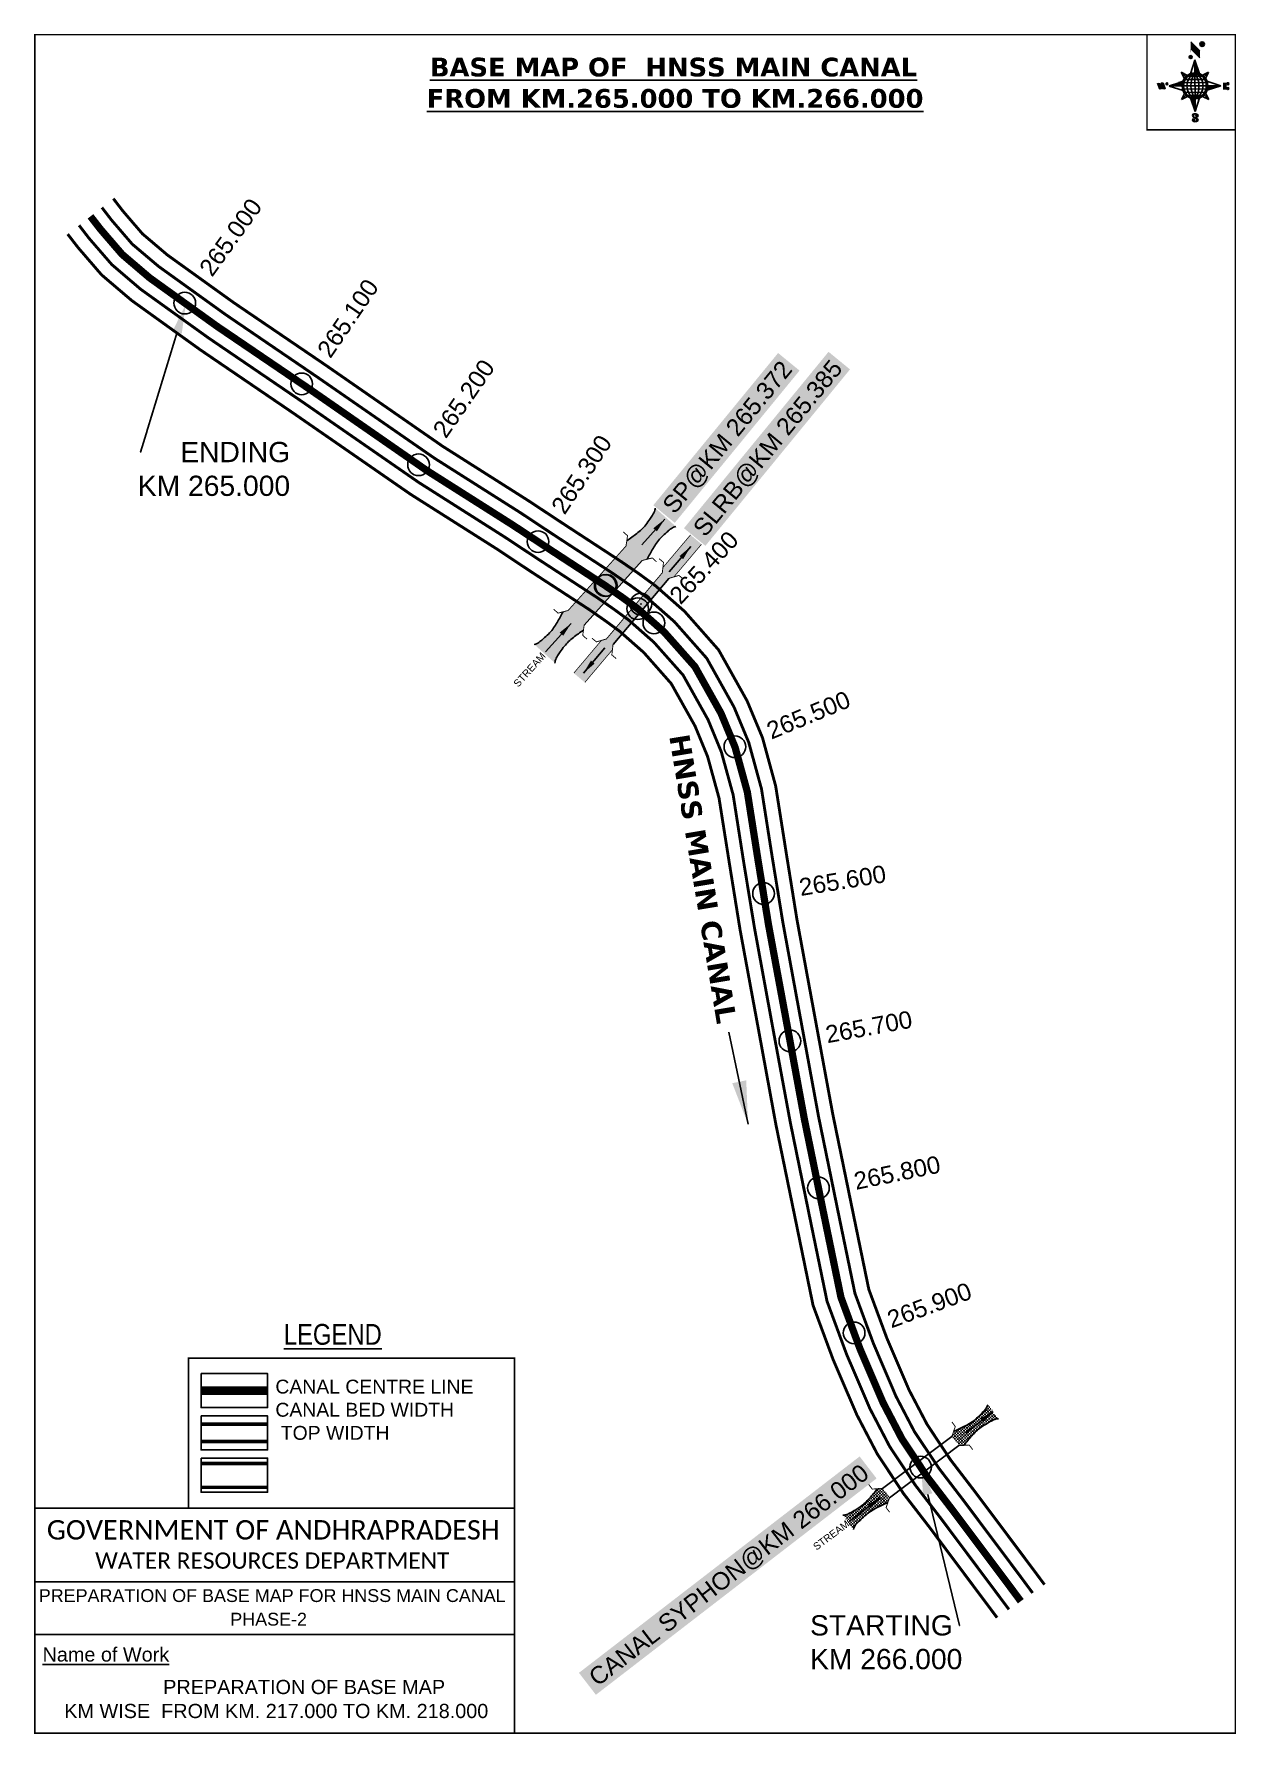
# Model space of a CAD drawing. Header units: inches. Extents: x 761443 to 762275, y 1603005 to 1604181.
import ezdxf
from ezdxf import colors
from ezdxf.entities.mleader import LeaderData, LeaderLine
from ezdxf.enums import TextEntityAlignment as Align
from ezdxf.math import Vec2, Vec3

# ---------------------------------------------------------------- set-up
doc = ezdxf.new("R2010")
doc.units = ezdxf.units.IN
doc.header["$LTSCALE"] = 15
doc.header["$MEASUREMENT"] = 0
doc.header["$PDMODE"] = 32
doc.header["$PDSIZE"] = 15
doc.linetypes.add('ACAD_ISO02W100', pattern=[15, 12, -3])
doc.linetypes.add('HIDDEN2', pattern=[0.1875, 0.125, -0.0625])
for name, color, linetype in [('AQUADUCT', 1, 'Continuous'), ('bord', 1, 'Continuous'), ('CANAL1', 7, 'Continuous'), ('CSMark', 72, 'Continuous'), ('DCBMS', 232, 'Continuous'), ('PAGE', 7, 'Continuous'), ('STRUCTURE', 5, 'Continuous'), ('TEXT', 6, 'Continuous')]:
    doc.layers.add(name, color=color, linetype=linetype)
doc.styles.add('ARIALN', font='ARIALN.TTF')
doc.styles.get("Standard").update_dxf_attribs({"font": 'arial.ttf'})
doc.dimstyles.get("Standard").update_dxf_attribs({"dimtxt": 20, "dimasz": 0.18, "dimexe": 0.18, "dimexo": 0.0625, "dimgap": 0.09, "dimtad": 0, "dimtih": 1, "dimtoh": 1, "dimdec": 4, "dimzin": 0, "dimdsep": 46, "dimtxsty": 'Standard', "dimcen": 0.09, "dimadec": 0, "dimazin": 0, "dimtfac": 1, "dimtdec": 4, "dimtofl": 0, "dimtmove": 0, "dimatfit": 3, "dimfxl": 1, "dimtolj": 1, "dimtzin": 0, "dimarcsym": 0})
pattern_1 = [(267.297113149, (-8720374.938, 50637915.138), (10.5367255337, -0.497431438), [])]
pattern_2 = [(357.297113149, (-8720374.938, 50637915.138), (0.497431438, 10.5367255337), [])]

# ---------------------------------------------------------------- blocks, each defined once
blk = doc.blocks.new('*X26')
at = {"color": 0, "linetype": 'Continuous'}
for p, q in [((6321.6, 240.5), (6322.3, 241.2)), ((6321.6, 240.3), (6322.3, 241)), ((6321.6, 240.1), (6322.3, 240.8)), ((6321.6, 239.9), (6322.4, 240.7)), ((6321.6, 239.8), (6322.4, 240.6)), ((6321.6, 239.6), (6322.5, 240.5)), ((6321.6, 239.4), (6322.5, 240.3)), ((6321.6, 239.2), (6322.6, 240.2)), ((6321.7, 239.1), (6322.6, 240.1)), ((6321.8, 240.8), (6322.4, 241.4)), ((6321.8, 239), (6322.7, 240)), ((6321.8, 239), (6322.8, 239.9)), ((6321.9, 238.9), (6322.9, 239.8)), ((6322, 238.8), (6323, 239.7)), ((6322.1, 241.3), (6322.4, 241.6)), ((6322.1, 238.7), (6323.1, 239.6)), ((6322.2, 238.6), (6323.1, 239.6)), ((6322.3, 238.5), (6323.2, 239.5)), ((6322.4, 238.5), (6323.3, 239.4)), ((6322.5, 238.4), (6323.4, 239.3)), ((6322.7, 238.4), (6323.6, 239.3)), ((6322.8, 238.3), (6323.7, 239.2)), ((6322.9, 238.3), (6323.8, 239.1)), ((6323.1, 238.2), (6323.9, 239.1)), ((6323.2, 238.2), (6324, 239)), ((6323.3, 238.2), (6324.2, 239)), ((6323.5, 238.1), (6324.3, 238.9)), ((6323.7, 238.1), (6324.4, 238.9)), ((6323.8, 238.1), (6324.6, 238.8)), ((6324.1, 238.2), (6324.7, 238.8)), ((6324.3, 238.3), (6324.9, 238.8)), ((6324.6, 238.3), (6325.1, 238.8)), ((6324.8, 238.4), (6325.2, 238.8)), ((6325.1, 238.5), (6325.4, 238.8)), ((6325.4, 238.6), (6325.6, 238.8))]:
    blk.add_line(p, q, dxfattribs=at)
blk = doc.blocks.new('*X25')
at = {"color": 0, "linetype": 'Continuous'}
for p, q in [((6324.4, 240.3), (6324.5, 240.4)), ((6324.6, 240.3), (6324.8, 240.5)), ((6324.7, 240.2), (6325, 240.5)), ((6324.8, 240.2), (6325.2, 240.6)), ((6325, 240.1), (6325.5, 240.6)), ((6325.1, 240.1), (6325.6, 240.6)), ((6325.2, 240), (6325.8, 240.6)), ((6325.3, 240), (6326, 240.6)), ((6325.4, 239.9), (6326.1, 240.6)), ((6325.5, 239.8), (6326.2, 240.5)), ((6325.6, 239.8), (6326.3, 240.5)), ((6325.7, 239.7), (6326.5, 240.4)), ((6325.9, 239.6), (6326.6, 240.3)), ((6326, 239.5), (6326.7, 240.3)), ((6326, 239.4), (6326.8, 240.2)), ((6326.1, 239.3), (6327, 240.2)), ((6326.2, 239.3), (6327.1, 240.1)), ((6326.3, 239.2), (6327.1, 240)), ((6326.4, 239.1), (6327.2, 239.9)), ((6326.5, 239), (6327.3, 239.8)), ((6326.5, 238.9), (6327.4, 239.7)), ((6326.6, 238.8), (6327.5, 239.6)), ((6326.7, 238.7), (6327.5, 239.5)), ((6326.8, 238.6), (6327.6, 239.4)), ((6326.8, 238.5), (6327.7, 239.3)), ((6326.8, 236.5), (6327.4, 237)), ((6326.9, 238.3), (6327.8, 239.2)), ((6326.9, 238.2), (6327.9, 239.1)), ((6326.9, 236.8), (6327.6, 237.4)), ((6327, 238.1), (6327.8, 239)), ((6327, 237.9), (6327.8, 238.8)), ((6327, 237.8), (6327.8, 238.6)), ((6327, 237.6), (6327.8, 238.4)), ((6327, 237.4), (6327.8, 238.2)), ((6327, 237.3), (6327.8, 238)), ((6327, 237.1), (6327.8, 237.9))]:
    blk.add_line(p, q, dxfattribs=at)
blk = doc.blocks.new('H')
at = {"layer": 'bord', "extrusion": (0.000427885, 0.004792, 0.999988)}
h = blk.add_hatch(dxfattribs=at)
h.set_pattern_fill('LINE', color=8, scale=84.387686, angle=-2.7029, style=0)
h.set_pattern_definition(pattern_2)
h.paths.add_polyline_path([(-492, 786, -0.090992), (-448, 775), (-486, 912)])
h = blk.add_hatch(dxfattribs=at)
h.set_pattern_fill('LINE', color=8, scale=84.387686, angle=-92.7029, style=0)
h.set_pattern_definition(pattern_1)
h.paths.add_polyline_path([(-625, 665, -0.090992), (-615, 710), (-751, 671)])
h = blk.add_hatch(dxfattribs=at)
h.set_pattern_fill('LINE', color=8, scale=84.387686, angle=-2.7029, style=0)
h.set_pattern_definition(pattern_2)
h.paths.add_polyline_path([(-504, 533, -0.090992), (-549, 543), (-510, 406)])
h = blk.add_hatch(dxfattribs=at)
h.set_pattern_fill('LINE', color=8, scale=84.387686, angle=-92.7029, style=0)
h.set_pattern_definition(pattern_1)
h.paths.add_polyline_path([(-246, 647), (-372, 653, -0.090992), (-382, 609)])
for p, q in [((-519, 1020, -1217), (-435, 927, -1216)), ((-516, 1087, -1217), (-432, 994, -1217)), ((-538, 774, -1216), (-487, 906, -1216)), ((-487, 906, -1216), (-493, 780, -1216)), ((-487, 906, -1216), (-448, 769, -1216)), ((-865, 701, -1215), (-847, 638, -1215)), ((-847, 700, -1215), (-829, 637, -1215)), ((-829, 699, -1215), (-811, 636, -1215)), ((-829, 699, -1215), (-811, 698, -1215)), ((-811, 698, -1215), (-794, 635, -1215)), ((-752, 665, -1215), (-615, 704, -1215)), ((-627, 794, -1216), (-567, 760, -1216)), ((-627, 794, -1216), (-584, 747, -1215)), ((-599, 731, -1215), (-627, 794, -1216)), ((-421, 753, -1216), (-359, 781, -1216)), ((-359, 781, -1216), (-405, 739, -1216)), ((-359, 781, -1216), (-392, 721, -1215)), ((-379, 693, -1215), (-246, 641, -1215)), ((-213, 669, -1215), (-217, 601, -1215)), ((-752, 665, -1215), (-625, 659, -1215)), ((-619, 614, -1215), (-752, 665, -1215)), ((-639, 526, -1214), (-606, 585, -1215)), ((-639, 526, -1214), (-593, 568, -1215)), ((-577, 553, -1215), (-639, 526, -1214)), ((-511, 400, -1214), (-549, 537, -1214)), ((-460, 533, -1215), (-511, 400, -1214)), ((-505, 527, -1214), (-511, 400, -1214)), ((-371, 513, -1214), (-431, 546, -1215)), ((-371, 513, -1214), (-414, 560, -1215)), ((-399, 576, -1215), (-371, 513, -1214)), ((-246, 641, -1215), (-383, 603, -1215)), ((-373, 647, -1215), (-246, 641, -1215)), ((-197, 600, -1215), (-194, 668, -1215))]:
    blk.add_line(p, q, dxfattribs=at)
at = {"layer": 'bord', "color": 8, "linetype": 'ByBlock', "extrusion": (0.000427885, 0.004792, 0.999988)}
for p, q in [((-375, 679, -1215), (-620, 691, -1215)), ((-386, 711, -1215), (-605, 722, -1215)), ((-411, 744, -1216), (-578, 752, -1216)), ((-493, 780, -1216), (-505, 527, -1214)), ((-373, 647, -1215), (-625, 659, -1215)), ((-378, 616, -1215), (-623, 628, -1215)), ((-392, 585, -1215), (-611, 595, -1215)), ((-420, 555, -1215), (-587, 562, -1215))]:
    blk.add_line(p, q, dxfattribs=at)
at = {"layer": 'bord', "extrusion": (0.000427885, 0.004792, 0.999988), "elevation": -1212}
for points, const_width in [([(-522, 960), (-516, 1093)], 1.61), ([(-434, 933), (-428, 1066)], 1.61), ([(-870, 707), (-846, 706)], 0.642), ([(-829, 643), (-821, 678)], 0.642), ([(-793, 641), (-782, 694)], 0.642), ([(-223, 676), (-174, 673)], 0.706), ([(-829, 643), (-855, 644)], 0.642), ([(-811, 642), (-784, 641)], 0.642), ([(-177, 605), (-226, 607)], 0.706), ([(-195, 645), (-185, 644)], 0.706)]:
    blk.add_lwpolyline(points, dxfattribs=dict(at, const_width=const_width))
for points, const_width in [([(-414, 1073, 1), (-398, 1058, 1)], 22.3), ([(-530, 950, 1), (-520, 939, 1)], 14.8), ([(-776, 697, 1), (-769, 690, 1)], 8.9), ([(-180, 618, 1), (-173, 611, 1)], 9.79), ([(-178, 667, 1), (-171, 660, 1)], 9.79), ([(-490, 362, 1), (-498, 369, 1)], 11.1), ([(-525, 322, 1), (-533, 329, 1)], 11.1)]:
    blk.add_lwpolyline(points, format="xyb", close=True, dxfattribs=dict(at, const_width=const_width))
for points in [[(-537, 317), (-531, 310), (-520, 307), (-505, 307), (-494, 310), (-486, 318), (-487, 326), (-491, 333), (-494, 336), (-503, 341), (-522, 347), (-530, 352), (-534, 355), (-537, 363), (-537, 373), (-530, 381), (-520, 384), (-504, 384), (-493, 380), (-487, 373)], [(-522, 348), (-526, 354), (-528, 361), (-528, 371), (-526, 375), (-521, 381), (-515, 384)], [(-505, 307), (-499, 312), (-497, 319), (-497, 327), (-501, 335), (-509, 343)]]:
    blk.add_lwpolyline(points, dxfattribs=at)
at = {"layer": 'bord', "extrusion": (0.000427885, 0.004792, 0.999988)}
for centre, radius in [((-406, 1065, -1212), 22.3), ((-525, 944, -1212), 14.8), ((-773, 694, -1212), 8.9), ((-498, 659, -1212), 127), ((-177, 615, -1212), 9.79), ((-174, 663, -1212), 9.79), ((-494, 365, -1212), 11.1), ((-529, 325, -1212), 11.1)]:
    blk.add_circle(centre, radius, dxfattribs=at)
at = {"layer": 'bord', "color": 8, "linetype": 'ByBlock', "extrusion": (0.000427885, 0.004792, 0.999988)}
for centre, radius, start, end in [((-482, 658, -1212), 128, 94.9254, 259.6691), ((-437, 656, -1212), 141, 113.2864, 241.308), ((-316, 651, -1212), 222, 142.5892, 212.0053), ((-560, 662, -1212), 141, 293.2864, 61.308), ((-681, 668, -1212), 222, 322.5892, 32.0053), ((-515, 660, -1212), 128, 274.9254, 79.6691)]:
    blk.add_arc(centre, radius, start, end, dxfattribs=at)
at = {"layer": 'bord', "extrusion": (0.000427885, 0.004792, 0.999988)}
for points in [[(-516, 1093, -1212), (-431, 1000, -1212), (-519, 1026, -1212), (-434, 933, -1212)], [(-864, 707, -1212), (-846, 706, -1212), (-846, 644, -1212), (-829, 643, -1212)], [(-829, 705, -1212), (-811, 704, -1212), (-811, 642, -1212), (-793, 641, -1212)], [(-193, 674, -1212), (-197, 606, -1212), (-213, 675, -1212), (-216, 607, -1212)]]:
    blk.add_solid(points, dxfattribs=at)
at = {"layer": 'bord', "extrusion": (0.000427885, 0.004792, 0.999988), "xscale": 7.977342409717546, "yscale": 7.977342408231451, "zscale": 7.977342408476333, "rotation": 138.0840426661453}
for name, p in [('*X25', (38301, -31929, -1212)), ('*X26', (38314, -31951, -1212))]:
    blk.add_blockref(name, p, dxfattribs=at)
blk = doc.blocks.new('UT')
at = {"layer": 'STRUCTURE'}
h = blk.add_hatch(dxfattribs=at)
h.set_pattern_fill('DASH', color=150, scale=8, angle=-39.6278, style=0)
h.set_pattern_definition([(320.372247933, (-4370.464, -6260.8811), (1.40800153113, 0.132407282), [1, -1])])
h.paths.add_polyline_path([(765163, 1700681.9), (765165.6, 1700680.6), (765167.2, 1700680.3), (765169.1, 1700680), (765172.4, 1700679.6), (765176.4, 1700679.3), (765179.5, 1700679.5), (765183.1, 1700679.9), (765187.7, 1700680.9), (765188.9, 1700681.2), (765193.1, 1700682.2), (765196.1, 1700680.2), (765196.1, 1700672.2), (765193.1, 1700670.2), (765190.5, 1700670.8), (765188.1, 1700671.3), (765185.5, 1700671.8), (765183.6, 1700672.1), (765181, 1700672.5), (765180.3, 1700672.5), (765178.5, 1700672.6), (765176.7, 1700672.6), (765174.6, 1700672.5), (765172.5, 1700672.3), (765170.4, 1700672), (765168.5, 1700671.7), (765166.1, 1700671.2), (765165, 1700670.8), (765163, 1700669.7)])
h.paths.add_polyline_path([(765259.1, 1700682.2), (765256.1, 1700680.2), (765256.1, 1700672.2), (765259.1, 1700670.2), (765261.9, 1700671), (765264.4, 1700671.6), (765266.4, 1700672), (765269.1, 1700672.5), (765272.7, 1700673), (765276.1, 1700673.1), (765278.6, 1700672.9), (765281.2, 1700672.7), (765283.9, 1700672.3), (765286.4, 1700671.9), (765288, 1700671.3), (765289.2, 1700670.6), (765289.1, 1700682.7), (765287.6, 1700681.8), (765285.7, 1700681.2), (765283, 1700680.7), (765281.2, 1700680.4), (765276.7, 1700679.9), (765272.7, 1700679.9), (765268.7, 1700680.3), (765264.8, 1700681), (765261.2, 1700681.7)])
at = {"layer": 'STRUCTURE', "color": 150, "const_width": 0.628}
for points in [[(765190.1, 1700688.2), (765190.1, 1700684.2), (765196.1, 1700680.2), (765256.1, 1700680.2), (765262.1, 1700684.2), (765262.1, 1700688.2)], [(765190.1, 1700664.2), (765190.1, 1700668.2), (765196.1, 1700672.2), (765256.1, 1700672.2), (765262.1, 1700668.2), (765262.1, 1700664.2)]]:
    blk.add_lwpolyline(points, dxfattribs=at)
at = {"layer": 'STRUCTURE', "color": 150}
for points in [[(765196.1, 1700680.2), (765256.1, 1700680.2)], [(765196.1, 1700672.2), (765256.1, 1700672.2)], [(765196.1, 1700672.2), (765256.1, 1700672.2)]]:
    blk.add_lwpolyline(points, dxfattribs=at)
at = {"layer": 'STRUCTURE', "color": 0}
blk.add_circle((765226.1, 1700676.2), 1.89, dxfattribs=at)
at = {"layer": 'STRUCTURE', "color": 150}
for points in [[(765163, 1700681.9), (765164.4, 1700681.1), (765167.9, 1700680.2), (765171.2, 1700679.8), (765176.1, 1700679.4), (765184.7, 1700680.3), (765193.1, 1700682.2)], [(765289.1, 1700682.7), (765287.8, 1700681.9), (765284.3, 1700680.9), (765280.9, 1700680.4), (765276.1, 1700679.8), (765267.4, 1700680.5), (765259.1, 1700682.2)], [(765163, 1700669.7), (765164.3, 1700670.6), (765167.8, 1700671.6), (765171.2, 1700672.1), (765176, 1700672.6), (765184.7, 1700672), (765193.1, 1700670.2)], [(765289.2, 1700670.6), (765287.8, 1700671.4), (765284.2, 1700672.3), (765280.9, 1700672.7), (765276.1, 1700673.1), (765267.4, 1700672.2), (765259.1, 1700670.2)]]:
    blk.add_spline(points, degree=3, dxfattribs=at)
at = {"layer": 'STRUCTURE', "color": 0}
blk.add_text('STREAM', height=5, dxfattribs=at).set_placement((765148.2, 1700675.8), align=Align.MIDDLE_CENTER)
for points in [[(765190.9, 1700676), (765164.2, 1700675.8)], [(765289.3, 1700676.7), (765265.4, 1700676.4)]]:
    blk.add_leader(points, dimstyle='Standard', override={"dimasz": 10, "dimgap": 0.09, "dimtad": 0}, dxfattribs=at)
blk = doc.blocks.new('SLB')
at = {"layer": 'STRUCTURE'}
h = blk.add_hatch(dxfattribs=at)
h.set_pattern_fill('DOTS', color=6, scale=20, angle=320.3722, style=0)
h.set_pattern_definition([(320.372247934, (-159.4327, -72.9564), (1.2786241598, 0.5641323054), [0, -1.25])])
h.paths.add_polyline_path([(769699.5, 1706871.1), (769699.5, 1706861.1), (769729.1, 1706861.1), (769732.1, 1706863.1), (769792.1, 1706863.1), (769795.1, 1706861.1), (769824.7, 1706861.1), (769824.7, 1706871.1), (769795.1, 1706871.1), (769792.1, 1706869.1), (769732.1, 1706869.1), (769729.1, 1706871.1)])
at = {"layer": 'STRUCTURE', "color": 6, "linetype": 'ACAD_ISO02W100', "ltscale": 0.5, "const_width": 0.5}
for points in [[(769699.5, 1706871.1), (769729.1, 1706871.1)], [(769795.1, 1706871.1), (769824.7, 1706871.1)], [(769699.5, 1706861.1), (769729.1, 1706861.1)], [(769795.1, 1706861.1), (769824.7, 1706861.1)]]:
    blk.add_lwpolyline(points, dxfattribs=at)
at = {"layer": 'STRUCTURE', "color": 6, "const_width": 0.628}
for points in [[(769726.1, 1706877.1), (769726.1, 1706873.1), (769732.1, 1706869.1), (769792.1, 1706869.1), (769798.1, 1706873.1), (769798.1, 1706877.1)], [(769726.1, 1706855.1), (769726.1, 1706859.1), (769732.1, 1706863.1), (769792.1, 1706863.1), (769798.1, 1706859.1), (769798.1, 1706855.1)]]:
    blk.add_lwpolyline(points, dxfattribs=at)
at = {"layer": 'STRUCTURE', "color": 6}
blk.add_lwpolyline([(769732.1, 1706863.1), (769792.1, 1706863.1)], dxfattribs=at)
blk.add_lwpolyline([(769732.1, 1706863.1), (769792.1, 1706863.1)], dxfattribs=at)
at = {"layer": 'STRUCTURE', "color": 0}
blk.add_circle((769762.1, 1706866.1), 1.24, dxfattribs=at)
for points in [[(769703.8, 1706866), (769726.7, 1706866)], [(769818.6, 1706865.8), (769795.7, 1706865.8)]]:
    blk.add_leader(points, dimstyle='Standard', override={"dimasz": 10, "dimgap": 0.09, "dimtad": 0}, dxfattribs=at)
blk = doc.blocks.new('SP')
at = {"layer": 'STRUCTURE'}
h = blk.add_hatch(dxfattribs=at)
h.set_pattern_fill('DASH', color=256, scale=8, style=0)
edge = h.paths.add_edge_path()
edge.add_spline(control_points=[(769825.7, 1706742.1), (769825.3, 1706741.8), (769823.8, 1706740.8), (769820.9, 1706740.3), (769817, 1706739.7), (769811.4, 1706738.9), (769804, 1706739.7), (769798.4, 1706741), (769795.6, 1706741.6)], knot_values=[0, 0, 0, 0, 1.613557, 5.24513, 8.624976, 13.470124, 22.190216, 30.746377, 30.746377, 30.746377, 30.746377], degree=3, periodic=0)
edge.add_line((769795.6, 1706741.6), (769792.6, 1706739.6))
edge.add_line((769792.6, 1706739.6), (769732.6, 1706739.6))
edge.add_line((769732.6, 1706739.6), (769729.6, 1706741.6))
edge.add_spline(control_points=[(769729.6, 1706741.6), (769726.9, 1706740.9), (769721.3, 1706739.5), (769713.9, 1706738.5), (769708.3, 1706739.1), (769704.4, 1706739.6), (769701.5, 1706740), (769700, 1706741), (769699.5, 1706741.3)], knot_values=[0, 0, 0, 0, 8.556161, 17.276253, 22.121402, 25.501247, 29.13282, 30.746377, 30.746377, 30.746377, 30.746377], degree=3, periodic=0)
edge.add_line((769699.5, 1706741.3), (769699.5, 1706722.1))
edge.add_spline(control_points=[(769699.5, 1706722.1), (769700, 1706722.4), (769701.4, 1706723.4), (769704.3, 1706724), (769708.2, 1706724.5), (769713.8, 1706725.3), (769721.2, 1706724.5), (769726.8, 1706723.3), (769729.6, 1706722.6)], knot_values=[0, 0, 0, 0, 1.613557, 5.24513, 8.624976, 13.470124, 22.190216, 30.746377, 30.746377, 30.746377, 30.746377], degree=3, periodic=0)
edge.add_line((769729.6, 1706722.6), (769732.6, 1706724.6))
edge.add_line((769732.6, 1706724.6), (769792.6, 1706724.6))
edge.add_line((769792.6, 1706724.6), (769795.6, 1706722.6))
edge.add_spline(control_points=[(769795.6, 1706722.6), (769798.4, 1706723.3), (769803.9, 1706724.8), (769811.3, 1706725.8), (769817, 1706725.1), (769820.9, 1706724.7), (769823.8, 1706724.2), (769825.2, 1706723.3), (769825.7, 1706723)], knot_values=[0, 0, 0, 0, 8.556161, 17.276253, 22.121402, 25.501247, 29.13282, 30.746377, 30.746377, 30.746377, 30.746377], degree=3, periodic=0)
edge.add_line((769825.7, 1706723), (769825.7, 1706742.1))
h.paths.add_polyline_path([(769764.2, 1706732.1, -1), (769761.1, 1706732.1, -1)], flags=0)
h.paths.add_polyline_path([(769761.1, 1706732.1, 1), (769764.2, 1706732.1, 1)], flags=16)
at = {"layer": 'STRUCTURE', "const_width": 0.628}
for points in [[(769726.6, 1706747.6), (769726.6, 1706743.6), (769732.6, 1706739.6), (769792.6, 1706739.6), (769798.6, 1706743.6), (769798.6, 1706747.6)], [(769726.6, 1706716.6), (769726.6, 1706720.6), (769732.6, 1706724.6), (769792.6, 1706724.6), (769798.6, 1706720.6), (769798.6, 1706716.6)]]:
    blk.add_lwpolyline(points, dxfattribs=at)
at = {"layer": 'STRUCTURE', "color": 3}
blk.add_lwpolyline([(769732.6, 1706724.6), (769792.6, 1706724.6)], dxfattribs=at)
blk.add_lwpolyline([(769732.6, 1706724.6), (769792.6, 1706724.6)], dxfattribs=at)
at = {"layer": 'STRUCTURE', "color": 0}
blk.add_circle((769762.6, 1706732.1), 1.55, dxfattribs=at)
at = {"layer": 'STRUCTURE'}
for points in [[(769699.5, 1706741.3), (769700.9, 1706740.5), (769704.4, 1706739.6), (769707.8, 1706739.2), (769712.6, 1706738.8), (769721.3, 1706739.7), (769729.6, 1706741.6)], [(769825.7, 1706742.1), (769824.3, 1706741.3), (769820.8, 1706740.3), (769817.5, 1706739.8), (769812.7, 1706739.2), (769804, 1706739.9), (769795.6, 1706741.6)], [(769699.5, 1706722.1), (769700.9, 1706723), (769704.4, 1706724), (769707.7, 1706724.5), (769712.5, 1706725), (769721.2, 1706724.4), (769729.6, 1706722.6)], [(769825.7, 1706723), (769824.3, 1706723.8), (769820.8, 1706724.7), (769817.4, 1706725.1), (769812.6, 1706725.5), (769803.9, 1706724.6), (769795.6, 1706722.6)]]:
    blk.add_spline(points, degree=3, dxfattribs=at)
at = {"layer": 'STRUCTURE', "color": 0}
blk.add_text('STREAM', height=5, dxfattribs=at).set_placement((769684.3, 1706732.1), align=Align.MIDDLE_CENTER)
for points in [[(769727.4, 1706732.1), (769700.8, 1706732.1)], [(769824.4, 1706732.1), (769800.5, 1706732.1)]]:
    blk.add_leader(points, dimstyle='Standard', override={"dimasz": 10, "dimgap": 0.09, "dimtad": 0}, dxfattribs=at)

msp = doc.modelspace()

# ---------------------------------------------------------------- linework, layer by layer
at = {"layer": 'CANAL1', "color": 200, "const_width": 2}
for points in [[(761497.8, 1604067.6), (761504.4, 1604059), (761518, 1604043.2), (761535.2, 1604028.6), (761581, 1603995.7), (761645.3, 1603952), (761725.8, 1603896.2), (761784.9, 1603858.7), (761809.3, 1603842.6), (761849.4, 1603816.4), (761861.8, 1603807.9), (761873.3, 1603799.5), (761893.3, 1603781.9), (761916.8, 1603755.3), (761936.5, 1603720.1), (761947.2, 1603694.5), (761956.3, 1603661.2), (761963.8, 1603613.7), (761971.1, 1603568.4), (761983.6, 1603500.5), (761995.8, 1603434.3), (762010, 1603365.2), (762020.8, 1603312.8), (762033.3, 1603279), (762048.7, 1603243.1), (762061.1, 1603219.4), (762077.4, 1603194.8), (762094.6, 1603172.4), (762133.4, 1603120.6), (762142.4, 1603108.5)], [(761466.2, 1604043), (761473.4, 1604033.7), (761489.7, 1604014.8), (761510.5, 1603997.1), (761558.1, 1603962.9), (761622.6, 1603919), (761703.7, 1603862.9), (761763.2, 1603825.2), (761787.3, 1603809.2), (761827.1, 1603783.3), (761838.6, 1603775.3), (761848.3, 1603768.2), (761865, 1603753.5), (761884, 1603732), (761900.5, 1603702.6), (761909.2, 1603681.5), (761917.1, 1603652.8), (761924.3, 1603607.4), (761931.7, 1603561.5), (761944.3, 1603493.2), (761956.5, 1603426.7), (761970.8, 1603357.2), (761982.2, 1603301.7), (761996.1, 1603264.2), (762012.5, 1603226), (762026.6, 1603199), (762044.8, 1603171.5), (762062.7, 1603148.3), (762101.3, 1603096.7), (762109.6, 1603085.6)]]:
    msp.add_lwpolyline(points, dxfattribs=at)
at = {"layer": 'CANAL1', "color": 1, "linetype": 'HIDDEN2', "ltscale": 8, "const_width": 5}
msp.add_lwpolyline([(761482, 1604055.3), (761488.9, 1604046.4), (761503.9, 1604029), (761522.9, 1604012.8), (761569.5, 1603979.3), (761634, 1603935.5), (761714.7, 1603879.5), (761774, 1603841.9), (761798.3, 1603825.9), (761838.3, 1603799.8), (761850.2, 1603791.6), (761860.8, 1603783.8), (761872, 1603774), (761879.1, 1603767.7), (761900.4, 1603743.7), (761918.5, 1603711.4), (761928.2, 1603688), (761936.7, 1603657), (761944, 1603610.5), (761951.4, 1603564.9), (761964, 1603496.8), (761976.2, 1603430.5), (761990.4, 1603361.2), (762001.5, 1603307.3), (762014.7, 1603271.6), (762030.6, 1603234.5), (762043.8, 1603209.2), (762056.7, 1603189.8), (762061.1, 1603183.1), (762078.6, 1603160.3), (762117.3, 1603108.7), (762126, 1603097)], dxfattribs=at)
at = {"layer": 'CANAL1', "color": 5, "const_width": 2}
for points in [[(761489.9, 1604061.4), (761496.6, 1604052.7), (761510.9, 1604036.1), (761529.1, 1604020.7), (761575.3, 1603987.5), (761639.6, 1603943.7), (761720.2, 1603887.9), (761779.5, 1603850.3), (761803.8, 1603834.2), (761843.8, 1603808.1), (761856, 1603799.7), (761867, 1603791.7), (761886.2, 1603774.8), (761908.6, 1603749.5), (761927.5, 1603715.7), (761937.7, 1603691.2), (761946.5, 1603659.1), (761953.9, 1603612.1), (761961.3, 1603566.7), (761973.8, 1603498.7), (761986, 1603432.4), (762000.2, 1603363.2), (762011.2, 1603310), (762024, 1603275.3), (762039.6, 1603238.8), (762052.4, 1603214.3), (762069.3, 1603189), (762086.6, 1603166.4), (762125.4, 1603114.6), (762134.2, 1603102.7)], [(761474.1, 1604049.1), (761481.1, 1604040), (761496.8, 1604021.9), (761516.7, 1604004.9), (761563.8, 1603971.1), (761628.3, 1603927.2), (761709.2, 1603871.2), (761768.6, 1603833.5), (761792.8, 1603817.5), (761832.7, 1603791.5), (761844.4, 1603783.4), (761854.5, 1603776), (761872, 1603760.6), (761892.2, 1603737.9), (761909.5, 1603707), (761918.7, 1603684.7), (761926.9, 1603654.9), (761934.1, 1603608.9), (761941.6, 1603563.2), (761954.1, 1603495), (761966.4, 1603428.6), (761980.6, 1603359.2), (761991.9, 1603304.5), (762005.4, 1603267.9), (762021.6, 1603230.2), (762035.2, 1603204.1), (762053, 1603177.3), (762070.7, 1603154.3), (762109.3, 1603102.7), (762117.8, 1603091.3)]]:
    msp.add_lwpolyline(points, dxfattribs=at)
at = {"layer": 'CANAL1', "color": 1, "linetype": 'HIDDEN2', "ltscale": 100, "const_width": 6, "elevation": -0.4}
msp.add_lwpolyline([(761604.6, 1603242.7), (761558.6, 1603242.7)], dxfattribs=at)
at = {"layer": 'CANAL1', "color": 5, "const_width": 2.4, "elevation": -0.4}
for points in [[(761604.6, 1603219.5), (761558.6, 1603219.5)], [(761604.6, 1603207.5), (761558.6, 1603207.5)]]:
    msp.add_lwpolyline(points, dxfattribs=at)
at = {"layer": 'CANAL1', "color": 200, "const_width": 2.4, "elevation": -0.4}
for points in [[(761604.6, 1603192.3), (761558.6, 1603192.3)], [(761604.6, 1603175.8), (761558.6, 1603175.8)]]:
    msp.add_lwpolyline(points, dxfattribs=at)
at = {"layer": 'CSMark', "color": 3}
for p in [(761547.3, 1603995.3), (761628.2, 1603939.4), (761709.1, 1603883.4), (761791.8, 1603830.2), (761838.3, 1603799.8), (761860.8, 1603783.8), (761872, 1603774), (761928.1, 1603688.3), (761947.9, 1603586.7), (761966.2, 1603484.7), (761985.9, 1603383), (762010.6, 1603282.7), (762056.7, 1603189.8)]:
    msp.add_point(p, dxfattribs=at)
at = {"layer": 'CSMark', "color": 2}
for p in [(761839, 1603800), (761863, 1603787)]:
    msp.add_point(p, dxfattribs=at)
at = {"layer": 'PAGE', "const_width": 1}
msp.add_lwpolyline([(762274.5, 1603005.7), (762274.5, 1604181), (761443.5, 1604181), (761443.5, 1603005.7), (762274.5, 1603005.7)], dxfattribs=at)
at = {"layer": 'PAGE'}
for points, const_width in [([(762274.5, 1604181), (762213.4, 1604181), (762213.4, 1604115.2), (762274.5, 1604115.2)], 1), ([(761549.8, 1603265.2), (761775.6, 1603265.2), (761775.6, 1603161.4), (761549.8, 1603161.4)], 1.2), ([(761443.5, 1603161.4), (761775.6, 1603161.4), (761775.6, 1603005.7), (761443.5, 1603005.7)], 1.2)]:
    msp.add_lwpolyline(points, close=True, dxfattribs=dict(at, const_width=const_width))
at = {"layer": 'PAGE', "elevation": -0.4}
for points in [[(761558.6, 1603254.5), (761604.6, 1603254.5), (761604.6, 1603231), (761558.6, 1603231)], [(761558.6, 1603225.2), (761604.6, 1603225.2), (761604.6, 1603201.7), (761558.6, 1603201.7)], [(761558.6, 1603196), (761604.6, 1603196), (761604.6, 1603172.4), (761558.6, 1603172.4)]]:
    msp.add_lwpolyline(points, close=True, dxfattribs=at)
at = {"layer": 'PAGE'}
for points in [[(761443.5, 1603110.4), (761775.6, 1603110.4)], [(761443.5, 1603074), (761775.6, 1603074)]]:
    msp.add_lwpolyline(points, dxfattribs=at)

# ---------------------------------------------------------------- block references
at = {"layer": 'AQUADUCT', "color": 1, "xscale": 0.0703495379661093, "yscale": 0.07034953800030053, "zscale": 0.07034953795990817, "rotation": 3.078330607406165}
msp.add_blockref('H', (762284.1, 1604101.6, 85.4), dxfattribs=at)
at = {"layer": 'STRUCTURE', "color": 0}
for name, p, rotation in [('SP', (1516800.3, -109530.6), 48.05632404460852), ('SLB', (1569104.2, -85678.7), 49.8133859708614), ('UT', (1172877.3, -215902.5), 36.95164205257404)]:
    msp.add_blockref(name, p, dxfattribs=dict(at, rotation=rotation))

# ---------------------------------------------------------------- texts
at = {"layer": 'CANAL1', "insert": (761896.2, 1603698.9), "char_height": 14, "width": 205.129, "attachment_point": 1, "rotation": 279.4287}
msp.add_mtext('\\pi0.96322;{\\fVerdana|b1|i0|c0|p34;HNSS MAIN CANAL}', dxfattribs=at)
at = {"layer": 'CSMark', "color": 1}
for s, rotation, p in [('265.000', 54.3112, (761561.3, 1604016.3)), ('265.100', 55.7756, (761643.1, 1603959.8)), ('265.200', 55.2829, (761723.1, 1603904.4)), ('265.300', 56.5458, (761805.2, 1603851.5)), ('265.500', 22.5043, (761951, 1603698.7)), ('265.600', 9.2479, (761972.7, 1603590.9)), ('265.700', 10.4278, (761991, 1603489)), ('265.800', 11.5746, (762010.7, 1603387.5)), ('265.900', 20.2928, (762034.3, 1603291.4))]:
    msp.add_text(s, height=12, rotation=rotation, dxfattribs=at).set_placement(p, align=Align.MIDDLE_LEFT)
at = {"layer": 'CSMark', "color": 3}
msp.add_text('265.400', height=12, rotation=47.2833, dxfattribs=at).set_placement((761886.1, 1603790.1), align=Align.MIDDLE_LEFT)
at = {"layer": 'PAGE', "extrusion": (0.000201441, 0.004807, 0.999988), "style": 'ARIALN'}
msp.add_text('%%ULEGEND', height=14.4, rotation=359.9999, dxfattribs=at).set_placement((761649.7, 1603262.4, 7860.1), align=Align.MIDDLE)
at = {"layer": 'PAGE', "extrusion": (0.000201441, 0.004807, 0.999988)}
for s, height, p in [('PREPARATION OF BASE MAP FOR HNSS MAIN CANAL', 8.878, (761446.2, 1603077.2, 7859.2)), ('%%UName of Work', 9.822, (761448.8, 1603036, 7857.9))]:
    msp.add_text(s, height=height, rotation=359.9999, dxfattribs=at).set_placement(p)
for s, height, p in [('PHASE-2', 8.88, (761605.3, 1603065.3, 7859.1)), ('PREPARATION OF BASE MAP', 9.822, (761629.9, 1603018.4, 7857.9)), ('KM WISE  FROM KM. 217.000 TO KM. 218.000', 9.822, (761610.6, 1603001.8, 7857.9))]:
    msp.add_text(s, height=height, rotation=359.9999, dxfattribs=at).set_placement(p, align=Align.MIDDLE_CENTER)
at = {"layer": 'PAGE', "extrusion": (0.000201441, 0.004807, 0.999988), "attachment_point": 1, "text_direction": (1, -1e-06, -0.000201)}
for s, insert, char_height, width in [('CANAL CENTRE LINE CANAL BED WIDTH {\\H2.3717x; }\\P TOP WIDTH{\\H1.9152x; }', (761610, 1603250.3, -0.4), 9.6, 168.926), ('\\pi3.5885;{\\fCalibri|b0|i0|c0|p34;\\H1.3333x;GOVERNMENT OF ANDHRAPRADESH\\P\\pi37.073;\\H0.83998x;WATER RESOURCES DEPARTMENT}', (761448.2, 1603153.1, -1.3), 10.059, 321.276)]:
    msp.add_mtext(s, dxfattribs=dict(at, insert=insert, char_height=char_height, width=width))
at = {"layer": 'STRUCTURE', "color": 5, "char_height": 12, "attachment_point": 1, "bg_fill": 1, "box_fill_scale": 1.3, "bg_fill_color": 7, "bg_fill_true_color": 16777215, "bg_fill_transparency": 4390977}
for s, insert, width, rotation in [('\\pi0.43653;SP@KM 265.372', (761876.7, 1603855.9), 129.018, 50.6523), ('\\pi0.43653;SLRB@KM 265.385', (761897.9, 1603840), 150.66, 50.6523), ('\\pi0.47746;CANAL SYPHON@KM 266.000', (761825.2, 1603046.8), 238.09, 37.6172)]:
    msp.add_mtext(s, dxfattribs=dict(at, insert=insert, width=width, rotation=rotation))
at = {"layer": 'TEXT', "color": 1, "insert": (761695.2, 1604165.1), "char_height": 13, "width": 379.826, "attachment_point": 1}
msp.add_mtext('\\pi21.755;{\\fVerdana|b1|i0|c0|p34;\\LBASE MAP OF  HNSS MAIN CANAL \\P\\pi19.564;FROM KM.265.000 TO KM.266.000}', dxfattribs=at)

# ---------------------------------------------------------------- leaders
at = {"layer": 'CANAL1'}
msp.add_leader([(761937.2, 1603427.1), (761924, 1603490.7)], dimstyle='Standard', override={"dimasz": 30, "dimgap": 0.09, "dimtad": 0}, dxfattribs=at)
at = {"layer": 'DCBMS', "color": 5}
ml = msp.add_multileader_mtext('Standard', dxfattribs=at)
ml.set_content('STARTING\\PKM 266.000', color=5)
ml.set_leader_properties()
ml.build(insert=Vec2(0, 0))
ml.multileader.update_dxf_attribs({"dogleg_length": 0.36, "arrow_head_size": 20})
ctx = ml.context
ctx.base_point, ctx.char_height, ctx.arrow_head_size, ctx.landing_gap_size, ctx.plane_origin = Vec3(761980, 1603080.2), 14, 20, 0.09, Vec3(762150.9, 1603153)
notes = []
notes.append((ctx, [(0, (1, 1, 0), (762083.6, 1603080.2), (-1, 0), 0.36, [(0, [(762056.9, 1603190.3)], 0, [])])]))
ctx.mtext.insert, ctx.mtext.flow_direction = Vec3(761980.1, 1603087.3), 5
for ctx, leaders in notes:
    for number, flags, end, landing, length, lines in leaders:
        leader = LeaderData()
        leader.index, (leader.has_last_leader_line, leader.has_dogleg_vector, leader.attachment_direction) = number, flags
        leader.last_leader_point, leader.dogleg_vector, leader.dogleg_length = Vec3(end), Vec3(landing), length
        for number, points, colour, breaks in lines:
            line = LeaderLine()
            line.index, line.vertices, line.color, line.breaks = number, Vec3.list(points), colors.encode_raw_color(colour), breaks
            leader.lines.append(line)
        ctx.leaders.append(leader)

# ---------------------------------------------------------------- next in the draw order: leaders
ml = msp.add_multileader_mtext('Standard', dxfattribs=at)
ml.set_content('ENDING \\PKM 265.000', color=5)
ml.set_leader_properties()
ml.build(insert=Vec2(0, 0))
ml.multileader.update_dxf_attribs({"dogleg_length": 0.36, "arrow_head_size": 20})
ctx = ml.context
ctx.base_point, ctx.char_height, ctx.arrow_head_size, ctx.landing_gap_size, ctx.plane_origin = Vec3(761517, 1603892.1), 14, 20, 0.09, Vec3(761660.7, 1604104.4)
ctx.text_align_type = 2
notes = []
notes.append((ctx, [(1, (1, 1, 0), (761516.6, 1603892.1), (1, 0), 0.36, [(0, [(761547.9, 1603994.2)], 0, [])])]))
ctx.mtext.insert, ctx.mtext.width, ctx.mtext.alignment, ctx.mtext.flow_direction = Vec3(761620.2, 1603899.2), 109.049, 3, 5
ctx.mtext.has_bg_fill, ctx.mtext.bg_color, ctx.mtext.bg_scale_factor, ctx.mtext.bg_transparency, ctx.mtext.use_window_bg_color = 1, -1027028792, 1.5, 0, 1
for ctx, leaders in notes:
    for number, flags, end, landing, length, lines in leaders:
        leader = LeaderData()
        leader.index, (leader.has_last_leader_line, leader.has_dogleg_vector, leader.attachment_direction) = number, flags
        leader.last_leader_point, leader.dogleg_vector, leader.dogleg_length = Vec3(end), Vec3(landing), length
        for number, points, colour, breaks in lines:
            line = LeaderLine()
            line.index, line.vertices, line.color, line.breaks = number, Vec3.list(points), colors.encode_raw_color(colour), breaks
            leader.lines.append(line)
        ctx.leaders.append(leader)

doc.saveas('drawing.dxf')
